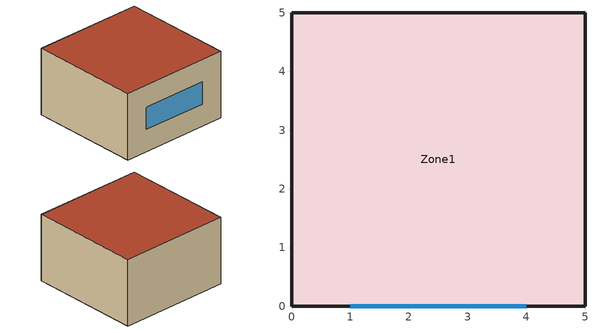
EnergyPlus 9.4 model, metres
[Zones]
Zone1
 floor ground (OpaqueConstruction): 0,0 0,5 5,5 5,0 z0
 wall outside (OpaqueConstruction): 0,0 5,0 5,5 0,5 0,0 z0:3
 window (WindowConstruction): 1,0 4,0 z1:2
 roof outside (OpaqueConstruction): 0,5 0,0 5,0 5,5 z3
[BUILDING]
MiniCompareBuilding: North Axis=0; Terrain=City; Loads Convergence Tolerance Value=0.04; Temperature Convergence Tolerance Value=0.4; Solar Distribution=FullExterior; Maximum Number of Warmup Days=25; Minimum Number of Warmup Days=6
[MATERIAL]
ConcreteBlock: Roughness=Rough; Thickness=0.2; Conductivity=1; Density=1400; Specific Heat=1000; Thermal Absorptance=0.9; Solar Absorptance=0.7; Visible Absorptance=0.7
[WINDOWMATERIAL:SIMPLEGLAZINGSYSTEM]
SimpleGlazing: UFactor=2; Solar Heat Gain Coefficient=0.6
[CONSTRUCTION]
OpaqueConstruction: ConcreteBlock
WindowConstruction: SimpleGlazing
[ZONE]
Zone1: Type=1; Multiplier=1; Ceiling Height=autocalculate; Volume=autocalculate; Floor Area=autocalculate; Part of Total Floor Area=Yes
[ZONEHVAC:IDEALLOADSAIRSYSTEM]
Zone1 Ideal Loads: Maximum Heating Supply Air Temperature=50; Minimum Cooling Supply Air Temperature=13; Maximum Heating Supply Air Humidity Ratio=0.0156; Minimum Cooling Supply Air Humidity Ratio=0.0077; Heating Limit=NoLimit; Cooling Limit=NoLimit; Dehumidification Control Type=ConstantSensibleHeatRatio; Cooling Sensible Heat Ratio=0.7; Humidification Control Type=None; Demand Controlled Ventilation Type=None; Outdoor Air Economizer Type=NoEconomizer; Heat Recovery Type=None; Sensible Heat Recovery Effectiveness=0.7; Latent Heat Recovery Effectiveness=0.65
[Zone equipment]
Zone1: Zone1 Ideal Loads
